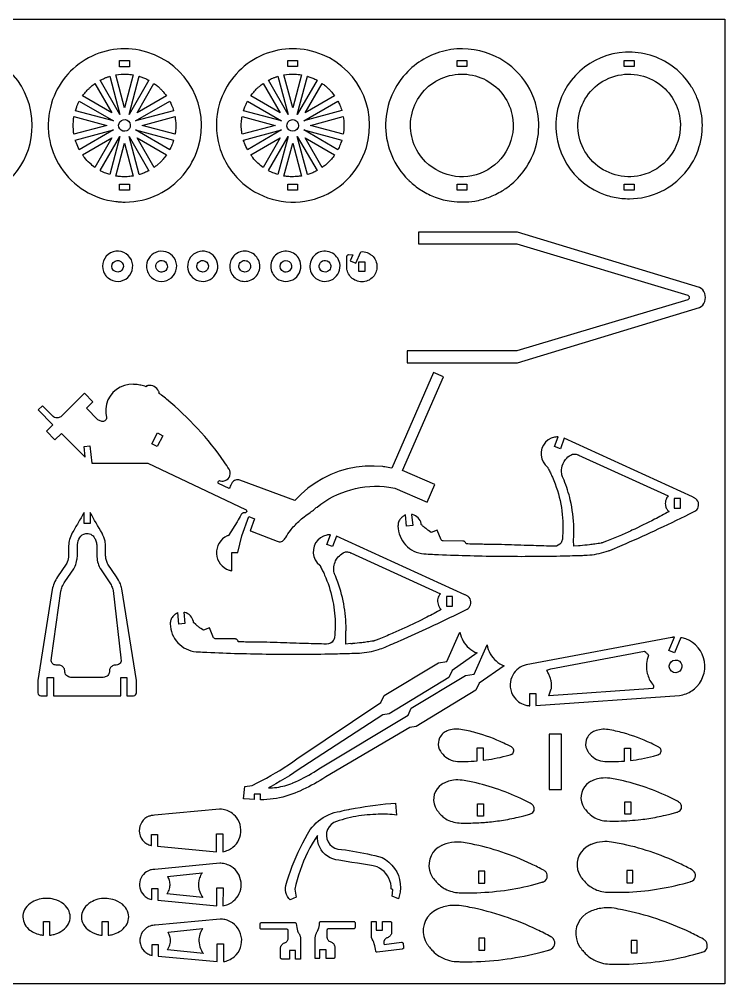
# Model space of a CAD drawing. Extents: x -1653 to 1827, y -1226 to 660.
# Drawn here: x 447 to 1827, y -1226 to 660 of the extents above; entities that cross this region are included whole.
import ezdxf

# ---------------------------------------------------------------- set-up
doc = ezdxf.new("R2010")
doc.units = 0
doc.header["$MEASUREMENT"] = 0
doc.layers.get('0').update_dxf_attribs({"linetype": 'CONTINUOUS'})
doc.layers.add('SECTIONCUTEDGES', color=18, linetype='CONTINUOUS')

msp = doc.modelspace()

# ---------------------------------------------------------------- linework, layer by layer
for points in [[(1827.1, 660.5), (1827.1, -1226.1), (-1653.3, -1226.1), (-1653.3, 660.5)], [(1294.7, -468.4), (1282.7, -468.4), (1282.7, -487.5), (1294.7, -487.5)], [(1647.4, -1004.8), (1635.4, -1004.8), (1635.4, -1028.7), (1647.4, -1028.7)]]:
    msp.add_lwpolyline(points, close=True)
at = {"layer": 'SECTIONCUTEDGES'}
for points in [[(200.7, 365.2, 0.325322), (368.4, 310.2, 0.325497), (472.2, 452.8, 0.371858), (344.2, 601.1, 0.371962), (178.8, 496.2, 0.115164), (174.5, 428.1, 0.115322)], [(654, 303, 0.112364), (718.5, 317.8, 0.210055), (796.8, 409.5, 0.414116), (696.7, 596.4, 0.414311), (509.8, 496.2, 0.221929), (528, 370.6, 0.222236), (635.9, 304, 0.015157), (644.6, 303.2, 0.014233)], [(884.4, 339.5, 0.254136), (1024.2, 308.9, 0.254134), (1125.9, 409.5, 0.414116), (1025.7, 596.4, 0.414311), (838.9, 496.2, 0.14489), (838.5, 411.2, 0.144775)], [(1212.8, 341.8, 0.048565), (1234.7, 325.3, 0.045826), (1260.7, 312.5, 0.057671), (1292.2, 304.5, 0.073449), (1338.2, 305, 0.049668), (1365, 312.1, 0.046635), (1391.6, 325, 0.040326), (1410.3, 338.4, 0.072135), (1439, 371.1, 0.189941), (1461.1, 478.6, 0.25932), (1369.5, 591.9, 0.152812), (1280.3, 599, 0.15269), (1202.9, 554, 0.193513), (1163.6, 449.4, 0.193448), (1207.7, 346.6, 0.005813), (1209.9, 344.5, 0.004363)], [(1640.6, 309.4, 0.112364), (1702.3, 323.6, 0.210055), (1777.3, 411.3, 0.085398), (1783.2, 459.3, 0.084063), (1772.7, 507.2, 0.042661), (1762.3, 527.9, 0.076119), (1733.8, 561.3, 0.084192), (1692.8, 586.2, 0.084133), (1646, 596.1, 0.361626), (1500.1, 484.7, 0.361673), (1583.2, 321.1, 0.05168), (1611, 312.4, 0.050642)], [(643.8, 474.4), (605.2, 541.2, -0.012176), (613.6, 545.2, -0.019565), (619, 547.4, -0.009363), (621.4, 548.2, 0.003121), (623.8, 549)], [(652.7, 487.4), (635.5, 551.7, -0.057699), (657, 553.1, -0.024823), (669.9, 551.7)], [(661.6, 474.4), (681.6, 549, 0.006199), (682.1, 548.9, -0.0186), (682.5, 548.8), (691.8, 545.4, -0.018388), (696.1, 543.4, 0.006129), (700.3, 541.3)], [(972.8, 474.4), (934.2, 541.3, -0.012176), (942.7, 545.3, -0.019565), (948.1, 547.4, -0.009363), (950.5, 548.2, 0.003121), (952.9, 549)], [(981.8, 487.4), (964.5, 551.7, -0.057699), (986, 553.1, -0.024823), (999, 551.8)], [(990.7, 474.4), (1010.7, 549.1, 0.006199), (1011.2, 548.9, -0.0186), (1011.6, 548.8), (1020.9, 545.4, -0.018388), (1025.2, 543.4, 0.006129), (1029.4, 541.4)], [(1241.8, 381.8, -0.49076), (1261.9, 539.4, -0.490919), (1409.4, 480.3, -0.341454), (1363.6, 366.3, -0.341597)], [(1740.3, 455.4, -0.172631), (1719.3, 391.3, -0.173077), (1662.6, 355, -0.551627), (1542, 474.7, -0.552179), (1702, 531.8, -0.11024), (1729.7, 497.9, -0.110516)], [(570.6, 510.6, -0.014778), (576.5, 518.1, -0.028539), (583.4, 525.4, -0.018438), (587.6, 529.2, -0.011345), (594.9, 534.9), (628.2, 477.3)], [(677.2, 477.3), (710.4, 534.9, 0.006303), (713.6, 532.7, -0.01891), (716.6, 530.3, -0.017187), (720.3, 527.1, -0.012321), (725.2, 522.3, -0.018926), (729.2, 517.8, -0.012469), (734.8, 510.6)], [(899.7, 510.6, -0.014778), (905.6, 518.1, -0.028539), (912.4, 525.5, -0.018438), (916.7, 529.3, -0.011345), (924, 535), (957.3, 477.3)], [(1006.2, 477.3), (1039.5, 535, 0.006303), (1042.7, 532.7, -0.01891), (1045.7, 530.4, -0.017187), (1049.4, 527.1, -0.012321), (1054.3, 522.3, -0.018926), (1058.3, 517.8, -0.012469), (1063.9, 510.6)], [(556.6, 481.7, -0.012918), (559.2, 489.4, -0.018758), (561.4, 494.7, -0.010898), (562.8, 497.5, 0.003632), (564.3, 500.3), (631.1, 461.7)], [(674.2, 461.7), (741.1, 500.3, -0.026072), (745, 492.3, -0.02074), (748.8, 481.7)], [(885.6, 481.7, -0.012918), (888.3, 489.5, -0.018758), (890.5, 494.7, -0.010898), (891.9, 497.6, 0.003632), (893.3, 500.4), (960.2, 461.8)], [(1003.3, 461.8), (1070.2, 500.4, -0.026072), (1074, 492.3, -0.020703), (1077.9, 481.8)], [(553.8, 435.6, 0.006429), (553.2, 439.1, -0.01929), (552.7, 442.7), (552.2, 452.8), (552.7, 463, -0.018896), (553.2, 466.5, 0.006298), (553.8, 470), (618.1, 452.8)], [(657.1, 442.3, -0.781821), (643.9, 460.1, -0.781093), (663.9, 450.5, -0.122906), (661.5, 445.5, -0.122447)], [(687.3, 452.8), (751.6, 470, -0.035509), (753, 454.2, -0.037792), (752.2, 439.3, -0.007975), (751.9, 437.5, 0.002658), (751.6, 435.6)], [(882.9, 435.6, 0.006429), (882.3, 439.1, -0.01929), (881.8, 442.7), (881.3, 452.8), (881.8, 463, -0.018896), (882.3, 466.5, 0.006298), (882.9, 470.1), (947.2, 452.8)], [(986.1, 442.3, -0.385134), (971.7, 447.4, -0.384041), (975.4, 462.3, -0.445044), (991.8, 458.2, -0.443903)], [(1016.4, 452.8), (1080.7, 470.1, -0.035509), (1082.1, 454.3, -0.037792), (1081.3, 439.4, -0.007975), (1081, 437.5, 0.002658), (1080.7, 435.6)], [(564.3, 405.3, -0.020623), (558.5, 418, -0.019978), (556.7, 423, -0.019766), (556.6, 423.4, 0.006588), (556.5, 423.9), (631.1, 443.9)], [(674.2, 443.9), (748.8, 423.9, -0.023422), (745.5, 414.5, -0.022807), (741.1, 405.3)], [(893.3, 405.3, -0.020623), (887.6, 418.1, -0.019978), (885.8, 423, -0.019766), (885.7, 423.5, 0.006588), (885.6, 423.9), (960.2, 443.9)], [(1003.3, 443.9), (1077.9, 423.9, -0.023422), (1074.5, 414.6, -0.022807), (1070.2, 405.3)], [(570.6, 395), (628.2, 428.3), (594.9, 370.7, -0.024397), (584.7, 379, -0.042082), (574.4, 389.9, -0.010889), (572.5, 392.4, 0.00363)], [(605.1, 364.4), (643.8, 431.3), (623.8, 356.7, -0.012234), (616.3, 359.3, -0.017991), (611.3, 361.3, -0.010478), (608.2, 362.8, 0.003492)], [(635.5, 353.9), (652.7, 418.2), (669.9, 353.9, -0.013089), (661.1, 352.8, -0.036535), (647.7, 352.5, -0.015577), (642.3, 352.9, -0.012352)], [(681.6, 356.6), (661.6, 431.3), (700.3, 364.3, 0.006248), (696.1, 362.2, -0.018746), (691.8, 360.2), (682.5, 356.8, -0.018599), (682.1, 356.7, 0.006199)], [(710.5, 370.7), (677.2, 428.3), (734.8, 395.1, -0.014529), (728.3, 386.7, -0.022653), (723.8, 381.7), (716.6, 375.3, -0.018394), (713.6, 372.9, 0.006131)], [(924, 370.7, -0.024397), (913.8, 379, -0.042082), (903.5, 389.9, -0.010889), (901.6, 392.5, 0.00363), (899.6, 395.1), (957.3, 428.4)], [(934.2, 364.4), (972.8, 431.3), (952.9, 356.7, -0.012234), (945.4, 359.3, -0.017991), (940.4, 361.4, -0.010478), (937.3, 362.9, 0.003492)], [(964.5, 353.9), (981.8, 418.2), (999, 353.9, -0.013089), (990.2, 352.9, -0.036535), (976.8, 352.5, -0.015577), (971.3, 353, -0.012352)], [(1010.7, 356.6), (990.7, 431.3), (1029.4, 364.4, 0.006248), (1025.2, 362.3, -0.018746), (1020.9, 360.3), (1011.6, 356.9, -0.018599), (1011.2, 356.7, 0.006199)], [(1039.5, 370.7), (1006.2, 428.4), (1063.9, 395.1, -0.014529), (1057.4, 386.8, -0.022653), (1052.8, 381.8), (1045.7, 375.3, -0.018394), (1042.7, 373, 0.006131)], [(620.5, 154.5, 0.875865), (663.4, 194.4, 0.875175), (611.5, 167.2, 0.066567), (615.1, 160.3, 0.066175)], [(643.7, 166.9, -0.40369), (628.9, 172.7, -0.406894), (634.3, 187.6, -0.358958), (648.3, 184.1, -0.355487), (647.7, 169.7, -0.056856), (645.8, 168, -0.057759)], [(705.5, 155.5, 0.379539), (744.7, 155, 0.379687), (749.8, 193.8, 0.173657), (733.9, 205.5, 0.170819), (713.9, 204.5, 0.163652), (700.1, 192.7, 0.156929), (696, 174.3, 0.095178), (698.9, 164.2, 0.091539)], [(729.8, 166.9, -0.167832), (722, 166.5, -0.173437), (715.9, 171, -0.243707), (714.7, 181.4, -0.244139), (722.5, 188.3, -0.337448), (735.2, 182.9, -0.338313), (733.4, 169.3, -0.047911), (731.6, 167.8, -0.054789)], [(785.9, 155.5, 0.721922), (834.7, 183, 0.721529), (779.1, 190.1, 0.161758), (776.7, 171.7, 0.161493)], [(810.6, 167.1, -0.439529), (795.1, 173.5, -0.443818), (802.9, 188.3, -0.36461), (816, 182, -0.361552), (812.1, 167.9, -0.021025), (811.4, 167.5, -0.021405)], [(872.7, 202.6, 0.18616), (859.8, 185.9, 0.183377), (861.4, 164.5, 0.110679), (869, 154.7, 0.201186), (891, 147.9, 0.481079), (916, 186.7, 0.48086)], [(892.9, 167.1, -0.439529), (877.3, 173.5, -0.443818), (885.1, 188.3, -0.136084), (891, 188.2, -0.127388), (896.4, 185, -0.098957), (898.5, 181.7, -0.12042), (899.3, 176.1, -0.128999), (897.3, 170.7, -0.130996)], [(950.7, 153.7, 0.331987), (986, 153.6, 0.331772), (996.1, 187.5, 0.501759), (950.7, 201, 0.501516)], [(957.9, 172.9, -0.393248), (963.2, 187.4, -0.392669), (978.1, 183.2, -0.436091), (973.5, 167.2, -0.435495)], [(1027.2, 153.7, 0.311571), (1060.7, 152.4, 0.311041), (1073.8, 183.3, 0.525505), (1029.1, 202.3, 0.524889)], [(1049.8, 167.1, -0.318573), (1036.9, 169.3, -0.315342), (1034.6, 182.2, -0.235508), (1042.5, 188.5, -0.318805), (1054.6, 183.2, -0.211921), (1055.8, 174.1, -0.211232)], [(499.8, -145.3), (516.6, -162.2), (529.2, -149.6), (575.7, -196.2), (573.6, -175.2), (585.2, -174.1), (588.6, -207.9), (698.3, -207.9), (889.7, -298.2, -0.168887), (891.6, -300.2, -0.362921), (890.3, -304.6, -0.089504), (889.2, -305.1, -0.079719), (887.9, -305.2, 0.015746), (886.1, -305.1, 0.104795), (884.1, -305.5, 0.167951), (881.1, -308.3, -0.009744), (873, -322.4), (856.5, -349.1, -0.104608), (855.9, -349.4, 0.035992), (853.7, -350.2, 0.3096), (832.7, -384.9, 0.310426), (857.5, -417, 0.017896), (859.5, -417.6, 0.01187), (862.5, -418.2), (862.5, -382.9), (874.5, -382.9), (882.6, -349.9), (895.9, -312.3), (907.2, -316.4), (898.7, -340.4, -0.0051), (903.5, -341.9, -0.011435), (905.6, -342.7), (951.5, -360.7, 0.161502), (959.7, -361, 0.169689), (966, -356.4, 0.018768), (968.2, -353.1, -0.030198), (977.2, -339.8, -0.042786), (993.7, -321.7, -0.036783), (1016, -304.1, -0.013895), (1018.3, -302.6, 0.025116), (1020.6, -301, 0.025774), (1023.7, -298.4, -0.018155), (1029.4, -293.6, -0.204103), (1170.2, -254.6), (1181.6, -256.5), (1244.7, -284.1), (1259.7, -249.8), (1196.6, -222.2), (1276.7, -39), (1257.6, -30.6), (1175.6, -217.3, -0.002171), (1161.8, -215.1, 0.013028), (1158.4, -214.6), (1141, -213.4), (1123.6, -213.8), (1106.3, -215.6), (1089.2, -219), (1072.5, -223.8), (1056.2, -230.1), (1040.6, -237.7), (1025.6, -246.7), (1011.5, -256.9), (998.4, -268.3, 0.013028), (995.9, -270.8, -0.002171), (986.3, -280.8), (878.5, -240.9, 0.161142), (869.9, -240.9, 0.167596), (863.3, -245.9, 0.03262), (862, -248.2, -0.002417), (857.3, -257.6), (836.8, -247.3, -0.162704), (836, -245.9, -0.252017), (836.8, -242.9, -0.283369), (840, -242.1, 0.098494), (845.9, -242.8, 0.501374), (858.6, -222, 0.048434), (857.4, -219.6, 0.007698), (847.9, -205.4, 0.069513), (735.2, -82.9, 0.005338), (725.1, -74.8, 0.010401), (719.8, -70.8, -0.035073), (720.3, -69.9, 0.136057), (720.4, -69.3, 0.100505), (720.4, -69, 0.016455), (719.5, -66.9, 0.341491), (698.5, -56, 0.016455), (696.3, -56.5, 0.112005), (696, -56.6, 0.134653), (695.8, -56.9, -0.022312), (695.2, -58.3, 0.028235), (685, -55.5, 0.028606), (674.7, -53.9, 0.006314), (671.5, -53.7, 0.013802), (670, -53.6), (661.2, -54), (652.5, -55.8), (644.3, -59.1), (636.8, -63.8), (630.2, -69.6), (624.6, -76.5), (620.3, -84.2), (617.4, -92.6), (615.9, -101.3), (615.9, -110.1), (617.4, -118.8, -0.120312), (616.7, -122.2, -0.115005), (614.5, -125, -0.125142), (611.7, -126.2, -0.119875), (608.4, -126), (600.7, -123), (578.4, -100.5), (591, -87.8), (574.2, -71), (529.3, -115.9, -0.145804), (522.8, -119.2, -0.210214), (513.8, -117, -0.016381), (513.4, -116.6, -0.008191), (512.7, -115.9, -0.009829), (508.5, -111.9, 0.001638), (492.1, -95.4), (483.7, -103.8), (512.5, -132.7)], [(1512.9, -159.1), (1505.7, -179.5), (1494.3, -175.4), (1501.1, -156.3, -0.009124), (1496.7, -156.7, 0.035207), (1494.3, -157), (1487.7, -159), (1481.6, -162.4), (1476.4, -166.9), (1472.3, -172.4), (1469.4, -178.7), (1467.8, -185.4), (1467.7, -192.3), (1469, -199.1), (1471.6, -205.4), (1475.6, -211.1), (1480.6, -215.8, -0.066761), (1481.2, -216.9, 0.023228), (1482.1, -219, 0.00512), (1486.1, -227, -0.014428), (1489.9, -235.1, -0.05613), (1506.3, -287.9, -0.057387), (1510.4, -341.9, -0.014084), (1509.4, -356.4, -0.122169), (1506.9, -363.4, -0.258679), (1493.8, -370.3, -0.000991), (1453.1, -369.2, -0.003047), (1403.5, -367.5, 0.006155), (1376.8, -366.8, 0.003714), (1363.2, -366.7, -0.004918), (1349.5, -366.5, -0.002398), (1335.3, -366.2, 0.000799), (1321, -365.8, 0.028598), (1319.8, -363.1, 0.161536), (1317.4, -360.7, 0.057098), (1316.2, -360.3, 0.047308), (1314.7, -360.1), (1276.5, -360, -0.081624), (1274.6, -359.5, -0.074835), (1272.9, -358.3, -0.020482), (1272.5, -358, -0.045194), (1272.4, -357.8), (1264.4, -338.6), (1252.9, -343.3), (1247.8, -339.8, -0.013865), (1242, -335.4, -0.012477), (1235.8, -330.2, 0.009145), (1233.9, -328.6, -0.096768), (1233.5, -328.1, -0.120073), (1233.3, -327.4, 0.047499), (1233.2, -326, 0.141524), (1227.2, -314.8, 0.141524), (1216.2, -308.4, 0.016567), (1215.3, -308.2, -0.005522), (1214.4, -308.1), (1216.6, -329.9), (1204.7, -331.1), (1202.4, -308.7, 0.004185), (1197.2, -312.3, 0.073254), (1192.7, -316.4, 0.086359), (1189, -323.2, 0.085895), (1187.8, -330.8, 0.185891), (1202.7, -367.6, 0.184789), (1238.6, -385.2, 0.011293), (1242.7, -385.5, -0.000025), (1259.4, -386.2, 0.008067), (1383.5, -389.8, 0.008217), (1505.3, -389.3, 0.002829), (1524.3, -388.8, -0.003431), (1543.2, -388.3, 0.003607), (1554.5, -388, 0.010952), (1558.2, -387.8, 0.027349), (1576.8, -385.4, 0.02735), (1595, -380.9, 0.005477), (1599.8, -379.4, 0.010711), (1602.2, -378.5), (1626.5, -368.2, 0.007095), (1689.8, -339.9, 0.006478), (1758.3, -307, 0.004958), (1768.5, -301.8, 0.090397), (1772.4, -298.8, 0.435157), (1770.4, -277.3, 0.037419), (1768.7, -276.1, 0.014223), (1763.9, -273.6)], [(1531.6, -370.1, 0.001819), (1531.5, -360.6, -0.005457), (1531.6, -351.2, -0.002886), (1531.7, -343.1, 0.011204), (1531.8, -335.1, 0.052143), (1524.9, -279.6, 0.039562), (1512.7, -241, 0.012267), (1510.4, -235.7, -0.029577), (1509.3, -232.9, -0.04675), (1508.1, -227.8, -0.071998), (1508.3, -217.3, -0.130192), (1515.7, -200.5, -0.098727), (1526, -191.9, -0.115272), (1532.9, -189.9, -0.115868), (1539.9, -191.3, -0.017826), (1540.5, -191.6, 0.011527), (1541.1, -191.9), (1716.5, -271.9, 0.086005), (1712.2, -279, 0.126445), (1711, -289.4, 0.074265), (1712.8, -295.6, 0.074279), (1716.4, -301, 0.020408), (1717.2, -301.8, -0.006802), (1718.1, -302.6, -0.004642), (1689.8, -317.6, -0.012634), (1645.5, -339.2, -0.006479), (1621.9, -349.7, -0.005939), (1595.7, -360.4, 0.001973), (1589, -363.1, -0.028047), (1587.3, -363.7, -0.026718), (1585.3, -364.2, -0.004531), (1573.1, -366.1, -0.00906), (1562.5, -367.5, -0.005336), (1544.5, -369.4, -0.019134), (1542.6, -369.5, -0.021054), (1540.9, -369.4)], [(585.6, -304.6), (585.6, -325.6), (573.6, -325.6), (573.6, -304.6, -0.001265), (562, -324.5, 0.003794), (550.5, -344.4, 0.058244), (545.3, -356.9, 0.063092), (543.4, -369.3, 0.016618), (543.4, -384, -0.039019), (543.1, -391.9, -0.08946), (539.1, -404.8, -0.007435), (539, -405.1, -0.011972), (538.8, -405.3), (521.8, -430.2, 0.048899), (515.1, -442.6, 0.053441), (511.4, -455), (483.2, -632.8), (483.2, -657.4, 0.185957), (485.1, -661, 0.172664), (489.2, -662.7, 0.016956), (493.5, -662.8, -0.004396), (501.6, -662.7), (501.6, -626.9), (513.6, -626.9), (513.6, -662.7), (645.6, -662.7), (645.6, -626.9), (657.6, -626.9), (657.6, -662.7), (670.6, -662.7, 0.185813), (674.3, -660.8, 0.172664), (676, -656.8), (676, -632.7), (647.4, -453.7, 0.048631), (644.6, -444.1, 0.053476), (637.2, -430.2), (620.2, -405.3, -0.042369), (618.6, -402.2, -0.05136), (616.3, -394.1, -0.022282), (615.9, -391.1, -0.018567), (615.7, -387.4, -0.006146), (615.6, -371.1, 0.052443), (614.6, -360.7, 0.080341), (608.7, -344.9, 0.0006)], [(511.3, -599.3, -0.187835), (509.4, -593.1, -0.028282), (509.7, -590.9, 0.010555), (510.1, -588.7), (528.2, -458.5, -0.055767), (530.9, -449.3, -0.048899), (536.1, -439.8), (553.5, -414.4, 0.039283), (556.1, -409.3, 0.054551), (559.7, -397.2, 0.021912), (560.3, -392.8, 0.018988), (560.6, -387.7, 0.00723), (560.6, -371.1, -0.03342), (560.8, -367, -0.101204), (565.3, -353.4, -0.223836), (576.8, -345.5, -0.159962), (586.8, -347, -0.155534), (594.3, -354.3, -0.055982), (597.3, -362, -0.058348), (598.5, -369.8, -0.012826), (598.5, -378.7, 0.009225), (598.5, -387.7, 0.056267), (600.1, -400.8, 0.058965), (604.6, -412.7, 0.007426), (605.1, -413.7, 0.011972), (605.5, -414.4), (622.9, -439.8, -0.04427), (627.5, -448.2, -0.04711), (630.4, -456.7, -0.004249), (630.5, -457.1, -0.011983), (630.5, -457.2), (645.6, -588.7, -0.002653), (646.1, -593.1, -0.124044), (645.6, -597, -0.265958), (638.7, -602.5, -0.032026), (634.5, -602.9, 0.095423), (630.5, -603.8, 0.129798), (625.6, -607.6, 0.129739), (623.3, -613.3, 0.026744), (623.2, -615.6, -0.059933), (622.8, -617.9, -0.165101), (618.7, -624.2, -0.156708), (611.3, -626.8), (547.9, -626.8, -0.145829), (540.9, -624.5, -0.209993), (536, -616.4, -0.017729), (535.7, -613.4, 0.079747), (535.1, -610.4, 0.142824), (530.9, -605.1, 0.142126), (524.6, -602.8, 0.022063), (520.8, -602.8, -0.046173), (516.9, -602.5, -0.187835)], [(1067.3, -350.6), (1060, -371), (1048.7, -367), (1055.5, -347.8, -0.009124), (1051, -348.2, 0.035207), (1048.6, -348.5), (1042, -350.5), (1036, -353.9), (1030.8, -358.4), (1026.7, -363.9), (1023.7, -370.2), (1022.2, -376.9), (1022, -383.8), (1023.3, -390.6), (1026, -396.9), (1029.9, -402.6), (1035, -407.4, -0.066761), (1035.5, -408.4, 0.023228), (1036.4, -410.5, 0.00512), (1040.4, -418.5, -0.014428), (1044.3, -426.6, -0.048624), (1059.3, -472.4, -0.049876), (1064.9, -519.1, -0.030084), (1063.7, -548, -0.121138), (1061.3, -554.9, -0.258679), (1048.1, -561.8, -0.000991), (1007.5, -560.7, -0.003047), (957.9, -559, 0.006155), (931.2, -558.3, 0.003714), (917.5, -558.2, -0.004918), (903.9, -558, -0.002398), (889.6, -557.7, 0.000799), (875.4, -557.3, 0.028598), (874.2, -554.6, 0.161536), (871.7, -552.2, 0.057098), (870.6, -551.8, 0.047308), (869.1, -551.6), (830.9, -551.5, -0.081624), (829, -551, -0.074835), (827.2, -549.8, -0.020482), (826.9, -549.5, -0.045194), (826.7, -549.3), (818.8, -530.1), (807.3, -534.8), (802.2, -531.4, -0.011091), (797.2, -527.7, -0.011091), (792.5, -523.7), (787.9, -519.6, -0.121972), (787.7, -518.9, 0.047985), (787.6, -517.6, 0.141524), (781.6, -506.3, 0.141524), (770.5, -499.9, 0.016567), (769.7, -499.8, -0.005522), (768.8, -499.6), (771, -521.4), (759, -522.6), (756.8, -500.2, 0.004185), (751.5, -503.8, 0.073254), (747.1, -508, 0.086359), (743.4, -514.7, 0.085895), (742.2, -522.3, 0.185891), (757, -559.2, 0.184789), (792.9, -576.7, 0.011293), (797.1, -577, -0.000025), (813.8, -577.8, 0.008067), (937.9, -581.3, 0.008217), (1059.7, -580.8, 0.002829), (1078.6, -580.3, -0.003431), (1097.5, -579.8, 0.003607), (1108.9, -579.5, 0.010952), (1112.6, -579.3, 0.027349), (1131.2, -576.9, 0.02735), (1149.4, -572.4, 0.027608), (1162.6, -567.6, 0.001457), (1193, -554.4, 0.006478), (1250.2, -528.6, 0.005861), (1312.6, -498.5, 0.004958), (1322.9, -493.3, 0.090397), (1326.8, -490.3, 0.435157), (1324.8, -468.8, 0.037419), (1323.1, -467.6, 0.014223), (1318.3, -465.1)], [(1085.9, -561.6, 0.001819), (1085.9, -552.1, -0.005457), (1085.9, -542.7, -0.002886), (1086.1, -534.6, 0.011204), (1086.1, -526.6, 0.047407), (1080.5, -477.1, 0.04637), (1065.4, -428.4, 0.01538), (1064.5, -426.4, -0.033729), (1063.6, -424.4, -0.046038), (1062.6, -420, -0.033905), (1062.2, -414, -0.09514), (1064.6, -401.4, -0.171112), (1080.4, -383.4, -0.11859), (1087.2, -381.4, -0.115868), (1094.3, -382.8, -0.017826), (1094.8, -383.1, 0.011527), (1095.4, -383.4), (1270.8, -463.4, 0.037617), (1267.9, -467.7, 0.075158), (1265.8, -472.7, 0.125786), (1266.1, -483.8, 0.125822), (1271.6, -493.3, 0.01533), (1272, -493.8, -0.00511), (1272.4, -494.2, -0.004642), (1244.2, -509.2, -0.012634), (1199.9, -530.7, -0.006479), (1176.2, -541.2, -0.005939), (1150.1, -551.9, 0.001973), (1143.4, -554.6, -0.028047), (1141.7, -555.2, -0.026718), (1139.6, -555.7, -0.004531), (1127.5, -557.6, -0.00906), (1116.9, -559, -0.005336), (1098.8, -560.9, -0.019134), (1097, -561, -0.021054), (1095.3, -560.9)], [(1445.5, -682.3), (1445.5, -658.7), (1457.5, -658.7), (1457.5, -681.6), (1738.3, -662.1, 0.064499), (1751.4, -658.9, 0.11269), (1772.7, -644.5, 0.26871), (1785.7, -588.6, 0.268886), (1743.7, -549.6, 0.009244), (1742.6, -549.4, -0.003081), (1741.5, -549.1), (1728.5, -578.9), (1717.5, -574.1), (1728.8, -548.3, 0.007419), (1725.4, -548.5, 0.015637), (1723.8, -548.7), (1438.8, -602.2, 0.213773), (1412.3, -622.4, 0.112076), (1407.3, -640.1, 0.072907), (1408.3, -651.2, 0.130867), (1418.4, -669.7, 0.087354), (1429.7, -678.1, 0.087328), (1443.2, -682.1, 0.008463), (1444.4, -682.2, -0.002821)], [(1483.1, -662.8), (1487.7, -649.4, 0.033242), (1488.1, -647.3, 0.018338), (1488.4, -643.5, 0.037378), (1488.3, -640.4, 0.017912), (1487.3, -633.9, 0.022888), (1486.2, -628.8, 0.034926), (1485.1, -625.6, 0.01324), (1482, -619.1, -0.004413), (1478.9, -612.7, 0.006445), (1482.8, -611.5, -0.019338), (1486.8, -610.3), (1670.3, -575.8), (1672.5, -577.6, -0.018379), (1674.5, -579.5, -0.018378), (1676.4, -581.6), (1678.1, -583.8), (1676.6, -587.9, 0.139305), (1675.6, -619.1, 0.102133), (1685.6, -640.1, 0.033661), (1686.8, -641.4, -0.097619), (1687.3, -642.2, -0.082482), (1687.5, -643, -0.025939), (1687.6, -645.4, -0.02594), (1687.5, -646.4, -0.012951), (1687.1, -648.5)], [(1718.7, -604.4, -0.860276), (1743.1, -602.6, -0.859535), (1720.4, -611.6, -0.075538), (1719, -608.2, -0.075109)], [(1342.5, -790.1), (1342.5, -765), (1354.5, -765), (1354.5, -789, 0.01908), (1376, -785.7, 0.017443), (1399.2, -780.5), (1407.6, -778.2, -0.038389), (1409.2, -777.6, 0.080703), (1410.8, -776.9, 0.501374), (1411.6, -764.4, 0.054447), (1409.6, -763, 0.011126), (1394.6, -755.4, 0.045142), (1340.1, -735.1, 0.025718), (1310.5, -728.7, 0.068137), (1297.1, -728.3, 0.069566), (1284.3, -731.5, 0.072806), (1276.4, -736.2, 0.110709), (1269.3, -745.1), (1267.7, -749.4), (1266.8, -753.9), (1266.7, -758.4), (1267.3, -762.9), (1268.7, -767.3), (1270.9, -771.3, 0.021357), (1272.1, -773.2, 0.014133), (1275.5, -777.3, 0.103358), (1288.2, -787, 0.100305), (1304.2, -791.1, 0.015529), (1319.2, -791.3, 0.017374)], [(1630.8, -790.5), (1630.8, -765.4), (1642.8, -765.4), (1642.8, -789.3, 0.01908), (1664.3, -786.1, 0.017443), (1687.5, -780.8), (1695.9, -778.5, -0.038389), (1697.5, -777.9, 0.080703), (1699.1, -777.3, 0.501374), (1699.9, -764.7, 0.054447), (1697.9, -763.4, 0.011126), (1682.9, -755.7, 0.045142), (1628.4, -735.5, 0.025718), (1598.8, -729, 0.068137), (1585.4, -728.7, 0.069566), (1572.6, -731.9, 0.072806), (1564.7, -736.5, 0.110709), (1557.6, -745.5), (1556, -749.7), (1555.1, -754.2), (1555, -758.8), (1555.6, -763.3), (1557, -767.6), (1559.1, -771.7, 0.021357), (1560.4, -773.5, 0.014133), (1563.8, -777.6, 0.103358), (1576.5, -787.4, 0.100305), (1592.5, -791.4, 0.015529), (1607.5, -791.7, 0.017374)], [(1281.4, -903.5, 0.065635), (1293.7, -909.1, 0.062601), (1307.7, -911.6, 0.012318), (1322.3, -911.9, 0.017265), (1354.1, -910.7, 0.006228), (1359.6, -910.3, 0.002281), (1374.7, -908.7, 0.012938), (1390.1, -906.7, 0.018394), (1423, -900.3, 0.00332), (1428.6, -898.9, 0.00332), (1434.3, -897.5), (1445.5, -894.3, -0.044724), (1447, -893.8, 0.087071), (1449.8, -892.7, 0.501374), (1450.9, -876, 0.052991), (1448.7, -874.5, 0.012578), (1428.1, -864, 0.062543), (1327.6, -830.5, 0.01309), (1313.7, -828.1, 0.069731), (1296.7, -828, 0.049289), (1283.8, -831.1, 0.034019), (1278.1, -833.5, 0.017944), (1274.3, -835.6, 0.01715), (1272.9, -836.5), (1268.2, -840.4), (1264.2, -845), (1261.1, -850.3), (1258.9, -856), (1257.7, -861.9), (1257.6, -868), (1258.4, -874.1), (1260.3, -879.9), (1263.2, -885.2, 0.030734), (1265, -887.7, -0.007019), (1266.9, -890.1, 0.03989), (1274.1, -898, 0.046849)], [(1573.1, -901.6, 0.113994), (1596.4, -907.7, 0.012132), (1619.2, -907.9, 0.014603), (1641.3, -906.8, 0.007186), (1663, -904.9, 0.012938), (1678.3, -902.8, 0.018394), (1711.2, -896.4, 0.00332), (1716.9, -895, 0.00332), (1722.5, -893.6), (1733.7, -890.5, -0.044724), (1735.3, -890, 0.087071), (1738, -888.8, 0.501374), (1739.1, -872.1, 0.052991), (1736.9, -870.6, 0.012578), (1716.4, -860.1, 0.062543), (1615.9, -826.6, 0.01309), (1602, -824.2, 0.069731), (1584.9, -824.2, 0.049289), (1572.1, -827.2, 0.034019), (1566.4, -829.6, 0.017944), (1562.5, -831.7, 0.01715), (1561.1, -832.6), (1556.4, -836.5), (1552.5, -841.2), (1549.4, -846.4), (1547.2, -852.1), (1546, -858.1), (1545.8, -864.1), (1546.7, -870.2), (1548.6, -876), (1551.4, -881.4, 0.030734), (1553.2, -883.8, -0.007019), (1555.1, -886.2, 0.03239), (1561.1, -892.8, 0.073161)], [(705.4, -955.7), (705.4, -934.2), (717.4, -934.2), (717.4, -956.8), (832.9, -967.8), (832.9, -932.8), (844.9, -932.8), (844.9, -967.8, 0.058887), (855.8, -964.6, 0.065177), (864.6, -959.3, 0.240046), (880.5, -925, 0.12491), (874.5, -904.7, 0.102014), (863.8, -892.9, 0.130819), (842.8, -884.8, 0.015031), (840.5, -884.6, 0.020693), (838.8, -884.6), (711.4, -896.6, 0.017857), (706.8, -897, 0.060909), (700.5, -898.6, 0.314705), (681.6, -927, 0.162733), (688.1, -945.2, 0.077301), (694.5, -951.2, 0.074747), (702.6, -955, 0.017668), (704, -955.4, -0.005889)], [(1280.4, -1040.8, 0.113994), (1307.7, -1048, 0.012132), (1334.6, -1048.2, 0.059829), (1456.2, -1031.4), (1469.3, -1027.7, -0.044724), (1471.2, -1027.1, 0.087071), (1474.4, -1025.7, 0.501374), (1475.7, -1006.1, 0.052991), (1473.1, -1004.3, 0.012578), (1448.9, -992, 0.062543), (1330.7, -952.6, 0.009794), (1315.7, -949.9, 0.06036), (1298.1, -949.3, 0.075913), (1276, -954.6, 0.006314), (1273.6, -955.6, 0.013802), (1272.5, -956.1), (1266.3, -959.7), (1260.8, -964.3), (1256.1, -969.7), (1252.5, -975.9), (1249.9, -982.6), (1248.5, -989.6), (1248.3, -996.7), (1249.3, -1003.8), (1251.5, -1010.7), (1254.9, -1017, 0.027175), (1256.3, -1019, -0.003463), (1259.2, -1022.7, 0.032859), (1266.4, -1030.7, 0.053889), (1276.3, -1038.5, 0.018728)], [(1570.2, -1039.8, 0.113994), (1597.6, -1047.1, 0.012132), (1624.5, -1047.2, 0.059829), (1746.1, -1030.4), (1759.2, -1026.8, -0.044724), (1761, -1026.2, 0.087071), (1764.3, -1024.8, 0.501374), (1765.6, -1005.1, 0.052991), (1763, -1003.3, 0.012578), (1738.8, -991, 0.062543), (1620.6, -951.6, 0.009794), (1605.6, -949, 0.06036), (1588, -948.3, 0.075913), (1565.9, -953.6, 0.006314), (1563.5, -954.6, 0.013802), (1562.4, -955.1), (1556.2, -958.7), (1550.7, -963.3), (1546, -968.8), (1542.3, -974.9), (1539.8, -981.6), (1538.4, -988.6), (1538.2, -995.8), (1539.2, -1002.9), (1541.4, -1009.7), (1544.8, -1016, 0.027175), (1546.2, -1018.1, -0.003463), (1549.1, -1021.7, 0.032859), (1556.3, -1029.7, 0.053889), (1566.2, -1037.5, 0.018728)], [(705.9, -1061.6), (705.9, -1040), (717.9, -1040), (717.9, -1062.6), (833.4, -1073.7), (833.5, -1038.7), (845.5, -1038.7), (845.4, -1073.7, 0.05147), (855, -1071, 0.107286), (869.4, -1061.3, 0.22512), (880.8, -1027.3, 0.225076), (861.7, -997, 0.064795), (851.9, -992.4, 0.064771), (841.3, -990.5, 0.006019), (839.9, -990.5, 0.014702), (839.3, -990.5), (711.9, -1002.4, 0.006887), (708, -1002.8, 0.045852), (703.6, -1003.6, 0.281417), (682.6, -1026.6, 0.281163), (693.4, -1055.8, 0.07581), (700.8, -1059.9, 0.02872)], [(737.1, -1016.2), (804.6, -1008.9, 0.024374), (801.5, -1014.5, 0.064007), (798.3, -1024, 0.139677), (800, -1046.5, 0.069878), (806.1, -1057.7), (735.8, -1050.2, 0.036811), (738.8, -1045.1, 0.086534), (741.6, -1035.6, 0.075433), (741.3, -1026.7, 0.075591), (738.3, -1018.2, 0.014453), (737.7, -1017.2, -0.004817)], [(506.1, -1131.3, 0.027943), (515.2, -1129.6, 0.074409), (528.3, -1124.1, 0.105275), (541.1, -1112.2, 0.255238), (544.2, -1084.3, 0.127924), (533.9, -1070.6, 0.103344), (515, -1061.1, 0.127001), (485.9, -1060.9, 0.074208), (472, -1066.7, 0.105274), (459.2, -1078.6, 0.255238), (456.1, -1106.5, 0.117284), (465.2, -1119.1, 0.126578), (487.4, -1130.2, 0.01237), (490.4, -1130.8, 0.009766), (494.1, -1131.3), (494.1, -1104.2), (506.1, -1104.2)], [(608.7, -1131.4), (608.7, -1104.3), (620.7, -1104.3), (620.7, -1131.4, 0.027943), (629.8, -1129.7, 0.074409), (642.9, -1124.2, 0.105275), (655.7, -1112.3, 0.255238), (658.8, -1084.4, 0.127924), (648.5, -1070.7, 0.103344), (629.6, -1061.3, 0.127001), (600.5, -1061, 0.074208), (586.6, -1066.8, 0.105274), (573.8, -1078.8, 0.255238), (570.7, -1106.6, 0.127924), (581, -1120.3, 0.103344), (599.9, -1129.8, 0.01993), (602.8, -1130.4, 0.009773)], [(1268.3, -1172.2, 0.065635), (1284.4, -1179.6, 0.062601), (1302.6, -1182.8, 0.00767), (1311.3, -1183, 0.008632), (1333, -1183, 0.059829), (1468.1, -1164.3), (1482.8, -1160.3, -0.044724), (1484.8, -1159.6, 0.087071), (1488.4, -1158.1, 0.501374), (1489.9, -1136.2, 0.052991), (1487, -1134.3, 0.012578), (1460.1, -1120.6, 0.062543), (1328.7, -1076.8, 0.009794), (1312.1, -1073.8, 0.06036), (1292.5, -1073.1, 0.075913), (1267.9, -1079, 0.006314), (1265.2, -1080.1, 0.013802), (1264, -1080.7), (1257.1, -1084.7), (1251, -1089.8), (1245.8, -1095.8), (1241.8, -1102.7), (1238.9, -1110.1), (1237.4, -1117.9), (1237.1, -1125.9), (1238.3, -1133.8), (1240.8, -1141.3), (1244.5, -1148.4, 0.027175), (1246.1, -1150.6, -0.003463), (1249.3, -1154.7, 0.02583), (1255.8, -1162.1, 0.060935)], [(1571.2, -1179.6, 0.113994), (1601.7, -1187.6, 0.012132), (1631.5, -1187.8, 0.059829), (1766.6, -1169.1), (1781.2, -1165.1, -0.044724), (1783.2, -1164.4, 0.087071), (1786.8, -1162.9, 0.501374), (1788.3, -1141, 0.052991), (1785.4, -1139.1, 0.012578), (1758.6, -1125.3, 0.062543), (1627.2, -1081.6, 0.009794), (1610.5, -1078.6, 0.06036), (1590.9, -1077.9, 0.075913), (1566.4, -1083.8, 0.006314), (1563.7, -1084.9, 0.013802), (1562.5, -1085.5), (1555.6, -1089.5), (1549.5, -1094.6), (1544.3, -1100.6), (1540.2, -1107.5), (1537.4, -1114.9), (1535.8, -1122.7), (1535.6, -1130.7), (1536.8, -1138.5), (1539.2, -1146.1), (1542.9, -1153.2, 0.027175), (1544.6, -1155.4, -0.003463), (1547.8, -1159.5, 0.02583), (1554.2, -1166.9, 0.060935), (1566.7, -1177, 0.018728)], [(706.8, -1170.8), (706.8, -1149.3), (718.8, -1149.3), (718.8, -1171.9), (834.3, -1182.9), (834.3, -1147.9), (846.3, -1147.9), (846.3, -1182.9, 0.054018), (856.4, -1180, 0.081618), (867.5, -1173.2, 0.2679), (881.3, -1133.7, 0.268121), (853.9, -1102, 0.054446), (844.6, -1099.9, 0.03773), (840.2, -1099.7), (712.8, -1111.7, 0.006828), (708.4, -1112, 0.037221), (705.8, -1112.5, 0.183434), (688.1, -1124.8, 0.35573), (691.3, -1162.3, 0.075243), (698.1, -1167.5, 0.069161)], [(738, -1125.5), (805.5, -1118.2, 0.027034), (802.1, -1124.4, 0.073462), (798.9, -1134.8, 0.089732), (799.3, -1150.3, 0.092349), (805, -1164.2, 0.014896), (806, -1165.6, -0.004965), (807, -1167), (736.7, -1159.5, 0.036811), (739.7, -1154.3, 0.086534), (742.5, -1144.9, 0.075433), (742.1, -1135.9, 0.075591), (739.1, -1127.5, 0.014453), (738.6, -1126.5, -0.004817)]]:
    msp.add_lwpolyline(points, format="xyb", close=True, dxfattribs=at)
for points in [[(643.2, 567.7), (643.2, 579.7), (662.3, 579.7), (662.3, 567.7)], [(972.3, 567.8), (972.3, 579.8), (991.4, 579.8), (991.4, 567.8)], [(1303.3, 579.8), (1322.4, 579.8), (1322.4, 567.8), (1303.3, 567.8)], [(1630.5, 579.8), (1649.6, 579.8), (1649.6, 567.8), (1630.5, 567.8)], [(643.2, 325.9), (643.2, 337.9), (662.3, 337.9), (662.3, 325.9)], [(972.3, 325.9), (972.3, 337.9), (991.4, 337.9), (991.4, 325.9)], [(1303.3, 325.9), (1303.3, 337.9), (1322.4, 337.9), (1322.4, 325.9)], [(1630.5, 325.9), (1630.5, 337.9), (1649.6, 337.9), (1649.6, 325.9)], [(1205.8, -11.7), (1421.4, -11.7), (1777.9, 96.4), (1781.2, 98.7), (1784, 101.4), (1786.3, 104.7), (1788, 108.4), (1789, 112.2), (1789.4, 116.3), (1789, 120.3), (1788, 124.2), (1786.3, 127.8), (1784, 131.1), (1781.2, 133.9), (1777.9, 136.1), (1421.4, 244.2), (1228.1, 244.2), (1228.1, 220.9), (1420.2, 220.9), (1754.9, 120.7), (1755.8, 120.2), (1756.5, 119.7), (1757.1, 118.9), (1757.5, 118.1), (1757.8, 117.2), (1757.9, 116.3), (1757.8, 115.3), (1757.5, 114.4), (1757.1, 113.6), (1756.5, 112.9), (1755.8, 112.3), (1754.9, 111.9), (1420.2, 11.6), (1205.8, 11.6)], [(1096.3, 155.5), (1094.4, 157.6), (1092.7, 159.9), (1091.2, 162.3), (1090, 164.9), (1089, 167.6), (1088.6, 169), (1088, 171.9), (1087.7, 174.8), (1087.7, 195.6), (1087.7, 196.1), (1087.8, 196.6), (1087.9, 197), (1088.1, 197.5), (1088.3, 197.9), (1088.5, 198.3), (1088.8, 198.7), (1089.2, 199.1), (1089.6, 199.4), (1090, 199.6), (1090.4, 199.9), (1090.8, 200.1), (1099.5, 200), (1094.4, 188.2), (1105.4, 183.4), (1115.2, 205.8), (1118.7, 205.9), (1121.7, 205.6), (1124.6, 205), (1127.4, 204.1), (1128.7, 203.6), (1131.3, 202.3), (1133.7, 200.9), (1134.9, 200), (1137.1, 198.2), (1139.1, 196.2), (1140.9, 194), (1142.5, 191.7), (1143.2, 190.4), (1144.4, 187.9), (1145.4, 185.2), (1146.1, 182.3), (1146.6, 179.4), (1146.7, 177.9), (1146.7, 174.8), (1146.4, 171.9), (1145.8, 169), (1145.4, 167.6), (1144.4, 164.9), (1143.8, 163.6), (1142.5, 161.1), (1140.9, 158.7), (1139.1, 156.5), (1137.1, 154.5), (1134.9, 152.7), (1133.7, 151.9), (1131.3, 150.4), (1128.7, 149.2), (1126, 148.2), (1123.2, 147.4), (1120.2, 147), (1117.2, 146.8), (1114.2, 147), (1111.3, 147.4), (1108.4, 148.2), (1105.7, 149.2), (1103.1, 150.4), (1100.7, 151.9), (1098.4, 153.6)], [(1111.2, 166.8), (1111.2, 185.9), (1123.2, 185.9), (1123.2, 166.8)], [(716.5, -175.2), (705.9, -169.7), (717, -148.5), (727.6, -154.1)], [(1740.4, -296), (1740.4, -276.9), (1728.4, -276.9), (1728.4, -296)], [(885.8, -864.2), (888.1, -840.3), (893, -839.8), (897.8, -839.2), (902.6, -838.4), (903.6, -837.9), (912.6, -833.4), (921.6, -828.8), (930.4, -824), (939.2, -819), (947.9, -813.9), (956.5, -808.7), (965, -803.3), (973.5, -797.8), (981.8, -792.1), (990, -786.3), (1154.5, -675.7), (1160.9, -662.2), (1267.2, -598.5), (1283.7, -595.8), (1309, -538.5), (1310, -543), (1311.4, -547.4), (1313.1, -551.6), (1315.2, -555.7), (1317.6, -559.6), (1320.4, -563.3), (1323.4, -566.7), (1326.8, -569.8), (1330.4, -572.6), (1334.2, -575.1), (1338.3, -577.3), (1342.5, -579.1), (1293.9, -613.4), (1287.1, -627.1), (1170.6, -698), (1158, -700.2), (1001.4, -801.8), (992.5, -807.9), (984, -813.7), (975.3, -819.3), (966.5, -824.8), (957.6, -830.2), (948.6, -835.4), (939.6, -840.4), (934.6, -843), (938.4, -843), (942.5, -842.8), (946.5, -842.4), (950.5, -842), (954.5, -841.4), (958.5, -840.6), (962.5, -839.8), (966.4, -838.8), (970.3, -837.7), (974.2, -836.5), (978, -835.1), (981.7, -833.6), (982.3, -833.4), (987.6, -831), (992.9, -828.6), (998.1, -826.1), (1003.2, -823.4), (1008.3, -820.7), (1013.4, -817.9), (1018.4, -815.1), (1023.3, -812.1), (1028.3, -809.1), (1033.1, -805.9), (1207.5, -700.6), (1213.9, -687.1), (1320.2, -623.4), (1336.7, -620.7), (1362.1, -563.4), (1363, -567.9), (1364.4, -572.3), (1366.1, -576.5), (1368.2, -580.6), (1370.6, -584.5), (1373.4, -588.2), (1376.4, -591.6), (1379.8, -594.7), (1383.4, -597.5), (1387.2, -600.1), (1391.3, -602.2), (1395.5, -604), (1346.9, -638.3), (1340.1, -652), (1223.6, -723), (1211, -725.1), (1046.4, -821.4), (1040.8, -825), (1035.4, -828.4), (1029.9, -831.6), (1024.3, -834.8), (1018.7, -837.9), (1013.1, -840.9), (1007.4, -843.7), (1001.6, -846.5), (995.8, -849.2), (992, -850.9), (986.2, -853.3), (980.3, -855.5), (974.4, -857.5), (968.4, -859.3), (962.3, -860.9), (956.2, -862.4), (950, -863.6), (943.8, -864.6), (937.6, -865.4), (931.4, -866), (925.1, -866.5), (918.8, -866.7), (918.7, -866.7), (918.7, -855.2), (906.7, -855.2), (906.7, -865.9), (897.4, -865.2), (886.7, -864.3)], [(1483.8, -846), (1507.7, -846), (1507.7, -738), (1483.8, -738)], [(974.3, -1059.3), (971.7, -1055.6), (969.7, -1051.7), (968.3, -1047.4), (967.6, -1043), (967.5, -1038.6), (968.1, -1034.2), (971, -1024.6), (974.1, -1015.1), (977.4, -1005.7), (980.9, -996.3), (984.7, -987.1), (988.6, -977.9), (992.7, -968.8), (997, -959.7), (1001.5, -950.8), (1006.2, -942), (1011, -933.3), (1016.1, -924.6), (1019.7, -920), (1023.6, -915.7), (1027.7, -911.5), (1032.2, -907.7), (1036.8, -904.2), (1041.7, -901), (1046.8, -898.1), (1052.1, -895.6), (1057.5, -893.4), (1063, -891.5), (1068.7, -890.1), (1074.5, -889), (1078.7, -887.7), (1082.9, -886.7), (1087.2, -885.7), (1091.6, -885), (1093.9, -884.6), (1103.8, -882.9), (1113.8, -881.2), (1123.7, -879.6), (1133.7, -878.2), (1143.6, -876.9), (1153.6, -875.6), (1163.6, -874.5), (1173.7, -873.5), (1182.8, -872.7), (1185.2, -896.5), (1180.7, -895.8), (1176.2, -895.2), (1171.7, -894.8), (1167.2, -894.5), (1162.6, -894.3), (1158.1, -894.3), (1153.6, -894.4), (1149, -894.7), (1144.5, -895.2), (1138.9, -895.3), (1133.3, -895.6), (1127.7, -896), (1122.2, -896.6), (1116.6, -897.2), (1111.1, -898), (1105.5, -898.9), (1100, -899.9), (1094.6, -901.1), (1089.1, -902.4), (1083.7, -903.8), (1078.3, -905.3), (1072.9, -906.9), (1067.6, -908.6), (1062, -911), (1057, -914.7), (1052.9, -919.3), (1049.9, -924.6), (1048.2, -930.6), (1047.8, -936.7), (1048.8, -942.8), (1051.1, -948.5), (1054.5, -953.6), (1059, -957.8), (1064.4, -960.9), (1070.2, -962.7), (1077.5, -963.6), (1084.8, -964.5), (1092.1, -965.5), (1099.3, -966.7), (1106.6, -967.9), (1113.8, -969.2), (1121, -970.7), (1128.2, -972.2), (1135.3, -973.8), (1142.5, -975.6), (1149.6, -977.4), (1156.7, -979.3), (1163.7, -983.4), (1170.2, -988.3), (1176, -994), (1181, -1000.4), (1185.3, -1007.3), (1188.6, -1014.7), (1191, -1022.5), (1192.3, -1030.5), (1192.7, -1038.6), (1192, -1046.7), (1190.4, -1054.7), (1188.5, -1060), (1176.2, -1055), (1177.8, -1042.2), (1174.3, -1040.8), (1174.2, -1035.4), (1173.5, -1030), (1172.1, -1024.7), (1170.1, -1019.7), (1167.4, -1015), (1164.3, -1010.6), (1160.6, -1006.6), (1156.4, -1003.1), (1151.9, -1000.1), (1147, -997.7), (1141.9, -996), (1139.3, -995.4), (1136.3, -995), (1108.9, -990.3), (1097.3, -988.8), (1072, -984.2), (1066.1, -983.5), (1060.4, -981.9), (1055, -979.7), (1049.9, -976.7), (1045.2, -973.1), (1041, -968.9), (1037.5, -964.2), (1034.6, -959), (1032.4, -953.5), (1030.9, -947.8), (1030.3, -941.9), (1030.4, -936), (1025.1, -944.1), (1020.1, -952.2), (1015.4, -960.6), (1011, -969.1), (1006.8, -977.7), (1003, -986.5), (999.4, -995.4), (996.2, -1004.4), (993.2, -1013.5), (990.6, -1022.7), (988.2, -1032), (986.2, -1041.4), (988.7, -1056.6), (977, -1062.1)], [(1343.2, -898.3), (1343.2, -874.4), (1355.2, -874.4), (1355.2, -898.3)], [(1631.5, -894.4), (1631.5, -870.5), (1643.5, -870.5), (1643.5, -894.4)], [(1345.5, -1029.7), (1357.5, -1029.7), (1357.5, -1005.8), (1345.5, -1005.8)], [(918.1, -1117.3), (918, -1116.7), (918, -1109.3), (918.1, -1108.7), (918.3, -1108.2), (918.5, -1107.7), (918.9, -1107.2), (919.3, -1106.9), (919.8, -1106.6), (920.4, -1106.4), (921, -1106.3), (985.8, -1106.3), (986.3, -1106.4), (986.9, -1106.6), (987.3, -1106.8), (987.8, -1107.1), (988.1, -1107.5), (988.4, -1108), (988.6, -1108.5), (989.2, -1112.5), (989.8, -1115.9), (990.6, -1119.2), (991.5, -1122.5), (992.7, -1125.8), (993.4, -1126.7), (994, -1127.6), (994.6, -1128.6), (995.1, -1129.6), (995.6, -1130.6), (996, -1131.7), (996.4, -1132.8), (996.7, -1133.9), (996.9, -1135), (997.1, -1136.1), (997.1, -1137.3), (997.2, -1138.4), (997.2, -1177.9), (987.6, -1177.9), (987.6, -1160.9), (975.6, -1160.9), (975.6, -1177.9), (960.8, -1177.9), (960.2, -1177.9), (959.6, -1177.7), (959.1, -1177.4), (958.6, -1177.1), (958.3, -1176.6), (958, -1176.1), (957.8, -1175.5), (957.8, -1174.9), (957.8, -1155.5), (958.3, -1154), (958.9, -1152.5), (959.7, -1151.2), (960.6, -1150), (961.6, -1148.8), (962.8, -1147.8), (964.1, -1146.9), (965.5, -1146.2), (966.3, -1146), (967.8, -1145.4), (969.1, -1144.6), (970.3, -1143.6), (971.3, -1142.5), (971.8, -1141.8), (972.5, -1140.5), (973, -1139), (973.2, -1137.4), (973.2, -1122.6), (973.2, -1122), (973, -1121.5), (972.7, -1121), (972.3, -1120.5), (971.9, -1120.2), (971.4, -1119.9), (970.8, -1119.7), (970.2, -1119.6), (921, -1119.6), (920.4, -1119.6), (919.8, -1119.4), (919.3, -1119.1), (918.9, -1118.8), (918.5, -1118.3), (918.3, -1117.8)], [(1025.4, -1176.4), (1034.9, -1176.4), (1034.9, -1159.4), (1046.9, -1159.4), (1046.9, -1176.4), (1061.8, -1176.4), (1062.4, -1176.3), (1063, -1176.2), (1063.5, -1175.9), (1063.9, -1175.5), (1064.3, -1175.1), (1064.6, -1174.6), (1064.7, -1174), (1064.8, -1173.4), (1064.8, -1153.9), (1064.3, -1152.4), (1063.7, -1151), (1062.9, -1149.7), (1062, -1148.4), (1060.9, -1147.3), (1059.7, -1146.3), (1058.5, -1145.4), (1057.1, -1144.7), (1055.5, -1144.2), (1054.1, -1143.5), (1052.8, -1142.6), (1051.7, -1141.6), (1051.2, -1141), (1050.4, -1139.6), (1049.8, -1138.2), (1049.6, -1137.4), (1049.3, -1135.9), (1049.3, -1121.1), (1049.4, -1120.5), (1049.6, -1119.9), (1049.9, -1119.4), (1050.2, -1119), (1050.7, -1118.6), (1051.2, -1118.4), (1051.7, -1118.2), (1052.3, -1118.1), (1101.6, -1118.1), (1102.2, -1118.1), (1102.7, -1117.9), (1103.2, -1117.6), (1103.7, -1117.2), (1104, -1116.8), (1104.3, -1116.3), (1104.5, -1115.7), (1104.5, -1115.1), (1104.5, -1107.8), (1104.5, -1107.2), (1104.3, -1106.6), (1104, -1106.1), (1103.7, -1105.7), (1103.2, -1105.3), (1102.7, -1105.1), (1102.2, -1104.9), (1101.6, -1104.8), (1036.8, -1104.8), (1036.2, -1104.9), (1035.7, -1105), (1035.2, -1105.3), (1034.8, -1105.6), (1034.4, -1106), (1034.1, -1106.5), (1033.9, -1107), (1033.4, -1111), (1032.8, -1114.3), (1032, -1117.7), (1031, -1121), (1029.9, -1124.2), (1029.2, -1125.1), (1028.5, -1126.1), (1027.9, -1127.1), (1027.4, -1128.1), (1026.9, -1129.1), (1026.5, -1130.2), (1026.2, -1131.3), (1025.9, -1132.4), (1025.7, -1133.5), (1025.5, -1134.6), (1025.4, -1135.7), (1025.4, -1136.9)], [(1145.7, -1164.1), (1145.3, -1163.8), (1144.9, -1163.4), (1144.6, -1162.9), (1144.4, -1162.4), (1143.9, -1158.4), (1143.3, -1155), (1142.5, -1151.7), (1141.5, -1148.4), (1140.4, -1145.1), (1139, -1142), (1137.5, -1138.9), (1135.9, -1135.8), (1135.9, -1104.4), (1145.4, -1104.4), (1145.4, -1121.5), (1157.4, -1121.5), (1157.4, -1104.4), (1172.3, -1104.4), (1172.9, -1104.5), (1173.5, -1104.7), (1174, -1105), (1174.4, -1105.3), (1174.8, -1105.8), (1175, -1106.3), (1175.2, -1106.8), (1175.3, -1107.4), (1175.3, -1126.9), (1174.8, -1128.4), (1174.2, -1129.8), (1173.4, -1131.2), (1172.5, -1132.4), (1171.4, -1133.5), (1170.2, -1134.6), (1168.9, -1135.4), (1167.6, -1136.2), (1166, -1136.6), (1164.6, -1137.3), (1163.3, -1138.2), (1162.2, -1139.3), (1161.3, -1140.5), (1160.6, -1141.9), (1160.3, -1142.5), (1160.1, -1143.1), (1160, -1143.8), (1159.9, -1144.4), (1159.8, -1145.1), (1159.9, -1145.7), (1159.9, -1146.4), (1160, -1147), (1160.2, -1147.6), (1160.4, -1148.3), (1160.7, -1148.9), (1161, -1149.4), (1194.6, -1145.1), (1195.2, -1145.1), (1195.8, -1145.2), (1196.4, -1145.4), (1196.9, -1145.7), (1197.3, -1146.1), (1197.6, -1146.5), (1197.9, -1147.1), (1198, -1147.7), (1198.9, -1154.9), (1198.9, -1155.5), (1198.8, -1156.1), (1198.6, -1156.6), (1198.3, -1157.1), (1197.9, -1157.5), (1197.5, -1157.9), (1196.9, -1158.1), (1196.3, -1158.3), (1147.3, -1164.5), (1146.7, -1164.5), (1146.2, -1164.3)], [(1345.7, -1160.6), (1357.7, -1160.6), (1357.7, -1136.7), (1345.7, -1136.7)], [(1644.1, -1165.4), (1656.1, -1165.4), (1656.1, -1141.5), (1644.1, -1141.5)]]:
    msp.add_lwpolyline(points, close=True, dxfattribs=at)

doc.saveas('drawing.dxf')
